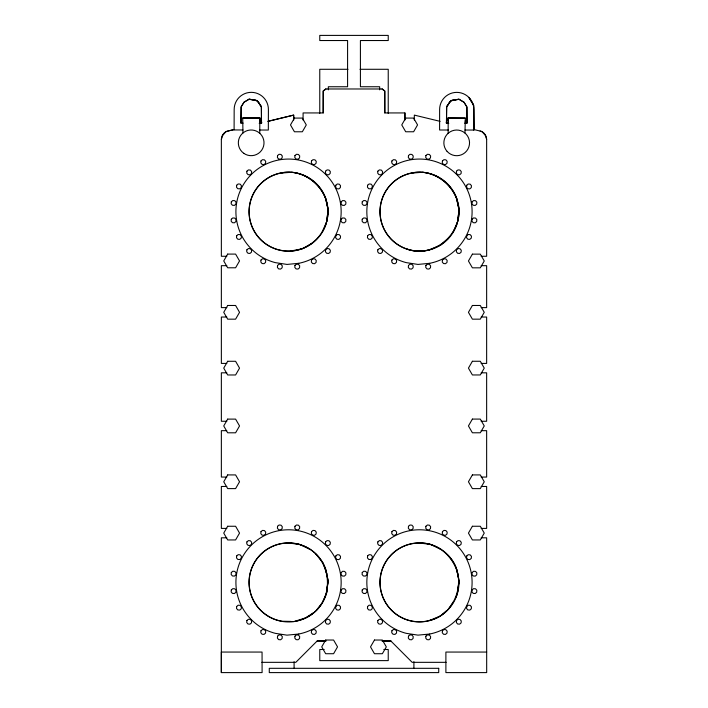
<?xml version="1.0" encoding="UTF-8"?>
<svg xmlns="http://www.w3.org/2000/svg" width="708" height="708" viewBox="0 0 708 708"><rect width="100%" height="100%" fill="white"/><g stroke="black" fill="none" stroke-linecap="round" stroke-linejoin="round"><path stroke-width="1.06" d="M293.67 120.103L293.67 115.103L268.208 121.272M404.914 120.077L404.914 112.935L384.807 112.935L384.763 90.863L382.063 88.978L384.78 91.128L384.807 112.935M448.155 133.29L448.173 118.041L465.289 118.059L465.289 118.661M465.28 123.466L465.289 118.139L448.191 117.971L448.164 123.449M465.28 120.564L464.952 133.042M259.801 123.449L259.792 117.971L242.702 118.059L242.968 132.971M323.193 112.935L323.229 90.863L325.937 88.978L323.229 91.111L323.193 112.935L303.086 112.935L303.086 120.077M259.765 133.29L259.818 118.041L242.702 117.988M259.809 118.643L259.765 117.971L259.801 123.36L261.845 122.811L259.278 123.457M243.136 123.121L240.968 123.121L241.101 106.988L244.048 102.173L248.889 99.288L255.092 99.925L258.57 102.218L261.376 106.775L261.509 123.183L259.349 123.174M448.615 123.174L446.456 123.174L446.659 106.766L449.491 102.218L452.97 99.943L459.182 99.332L464.014 102.244L466.837 106.793L466.988 123.201L464.829 123.192M448.191 117.971L448.164 120.546L448.217 117.971L448.173 118.643M446.456 123.174L446.659 106.766L450.969 100.518L459.182 99.332M240.968 123.121L241.198 106.713L244.048 102.173L249.393 99.111L256.358 100.642M327.025 220.02C333.601 193.505 307.29 166.831 280.704 173.106A39.365 39.365 0 0 0 249.508 216.852A39.365 39.365 0 0 0 291.006 250.977C311.547 249.906 328.893 231.074 327.884 210.453C327.406 190.753 311.051 174.053 291.572 172.265M313.591 612.659L305.573 617.889L294.041 621.553L283.138 621.394A39.365 39.365 0 0 1 249.26 579.702A39.365 39.365 0 0 1 288.537 543.036C335.495 543.735 342.283 611.208 296.015 621.128M457.952 220.02C464.466 193.532 438.243 166.805 411.631 173.106A39.365 39.365 0 0 0 406.419 248.827C435.402 260.252 467.439 229.374 457.103 199.957M327.884 581.162L326.733 592.808L322.175 602.835M326.379 223.117L328.14 209.966L325.476 197.594A39.533 39.533 0 0 0 264.022 180.664A39.533 39.533 0 0 0 266.288 244.366A39.533 39.533 0 0 0 326.379 223.117L328.193 210.32L325.476 197.594M326.379 593.826L328.131 580.737L325.476 568.312A39.533 39.533 0 0 0 264.022 551.382A39.533 39.533 0 0 0 266.288 615.084A39.533 39.533 0 0 0 326.379 593.826L328.202 580.985L325.698 569.365M457.315 223.117L459.067 209.966L456.403 197.594A39.533 39.533 0 0 0 394.949 180.664A39.533 39.533 0 0 0 397.223 244.366A39.533 39.533 0 0 0 457.315 223.117L459.12 210.32L456.403 197.594M457.465 592.755L459.129 580.985M455.917 597.348C466.873 572.701 446.412 542.24 419.463 543.036A39.365 39.365 0 0 0 380.417 587.41A39.365 39.365 0 0 0 429.402 620.491C457.731 614.172 468.643 574.869 447.536 554.966M226.826 256.269L221.356 256.269L221.356 139.343L222.896 134.927L225.896 131.546L234.569 129.458M322.175 232.127L326.928 221.091M453.111 232.127L457.864 221.091M446.553 107.05L450.704 100.863M448.58 608.898L453.297 601.906M316.733 609.765L321.503 603.703M222.896 134.927L225.967 131.546M325.795 640.979L317.202 640.935L295.811 662.334L261.871 662.334M448.58 238.18L440.5 245.154L429.402 249.774A39.365 39.365 0 0 1 407.348 249.145M446.084 611.057L440.243 616.093L429.402 620.491M303.44 248.189L312.042 243.26M267.881 121.369L293.67 115.103L293.67 118.156M234.268 129.493L227.905 131.033A8.558 8.558 0 0 0 221.356 139.343M451.704 100.651L458.678 99.155L464.014 102.244L466.935 107.067L466.988 123.201M291.006 250.977L302.484 248.729M281.793 173.026L289.395 172.433M412.72 173.026L420.331 172.433M382.134 641.014L390.798 640.935L412.189 662.334L446.129 662.334M383.116 640.997L390.798 640.935L383.152 640.97M382.205 640.979L390.798 640.935M348 69.287L319.768 69.287L319.768 113.501M360 69.287L388.232 69.287L388.232 113.501M325.813 88.978L382.187 88.978M481.175 256.269L486.644 256.269L486.644 139.343L485.139 134.927L482.033 131.511L473.395 129.431M226.826 265.686L221.356 265.686L221.356 307.617L226.826 307.617M481.175 265.686L486.644 265.686L486.644 307.617L481.175 307.617M226.826 317.034L221.356 317.034L221.356 363.416L226.826 363.416M481.175 317.034L486.644 317.034L486.644 363.416L481.175 363.416M226.826 372.824L221.356 372.824L221.356 421.26L226.826 421.26M481.175 372.824L486.644 372.824L486.644 421.26L481.175 421.26M226.737 430.676L221.356 430.676L221.356 477.059L226.826 477.059M481.175 430.676L486.644 430.676L486.644 477.059L481.175 477.059M226.826 486.467L221.356 486.467L221.356 528.407L226.826 528.407M481.175 486.467L486.644 486.467L486.644 528.407L481.175 528.407M226.826 537.815L221.356 537.815L221.347 672.6L262.093 672.6L262.057 652.059L221.321 652.059L221.321 672.6M481.175 537.815L486.644 537.815L486.679 672.6L445.89 672.6L445.89 652.059L486.679 652.059M324.202 649.493L319.768 649.493L319.768 660.617L388.232 660.617L388.232 649.493L383.798 649.493M448.43 130.015L439.597 130.007L439.624 109.466A17.116 17.116 0 0 1 456.766 92.376A17.116 17.116 0 0 1 473.856 109.519L473.829 130.051L464.997 130.042M242.941 129.971L234.1 129.945L234.171 109.404A17.116 17.116 0 0 1 251.34 92.341A17.116 17.116 0 0 1 268.403 109.51L268.332 130.051L259.5 130.024M283.138 621.394L290.723 621.438M317.202 640.935L325.981 640.997M419.463 543.036L430.402 544.355L440.951 549.417M288.537 543.036L299.466 544.355L310.016 549.417M248.889 99.288L257.101 100.509L261.376 106.775L261.509 123.183M440.119 121.351L414.33 115.103L414.33 120.103M446.155 122.811L448.722 123.44M422.499 172.265C438.04 173.929 451.394 184.319 456.934 198.904M481.989 131.511L485.139 134.927M315.927 554.134L322.167 561.833M257.358 100.863L261.482 107.067M322.866 562.692L326.919 573.666M456.633 569.365L458.448 577.817M259.765 117.971L259.809 120.546M413.906 661.697L413.906 668.317M404.914 112.935L404.914 119.139M379.674 89.828L379.674 86.748L360.416 86.748L360.416 40.533L388.232 40.533L388.232 35.4L319.768 35.4L319.768 40.533L347.584 40.533L347.584 86.748L328.326 86.748L328.326 89.828M294.094 661.697L294.094 668.317M480.095 131.033A8.558 8.558 0 0 1 486.644 139.343M231.321 201.798L231.162 203.754L232.436 205.249L234.392 205.409L235.888 204.134L236.047 202.178L234.773 200.674L232.817 200.523L231.321 201.798M231.312 219.214L231.153 221.17L232.428 222.666L234.392 222.825L235.888 221.551L236.047 219.595L234.773 218.099L232.808 217.94L231.312 219.214M236.667 185.248L236.507 187.204L237.782 188.7L239.746 188.859L241.242 187.585L241.401 185.629L240.127 184.124L238.162 183.974L236.667 185.248M236.667 235.755L236.507 237.72L237.782 239.216L239.746 239.375L241.242 238.1L241.401 236.136L240.127 234.64L238.162 234.49L236.667 235.755M246.915 171.186L246.756 173.141L248.03 174.637L249.995 174.796L251.49 173.522L251.641 171.566L250.375 170.07L248.411 169.911L246.915 171.186M246.88 249.827L246.729 251.782L248.004 253.278L249.959 253.437L251.455 252.163L251.614 250.207L250.34 248.712L248.384 248.552L246.88 249.827M260.978 160.964L260.818 162.928L262.093 164.424L264.049 164.575L265.544 163.3L265.704 161.344L264.429 159.849L262.473 159.689L260.978 160.964M231.321 572.506L231.162 574.462L232.436 575.958L234.392 576.117L235.888 574.843L236.047 572.887L234.773 571.391L232.817 571.232L231.321 572.506M231.312 589.932L231.153 591.888L232.428 593.384L234.392 593.543L235.888 592.269L236.047 590.304L234.773 588.808L232.808 588.658L231.312 589.932M236.667 555.957L236.507 557.913L237.782 559.409L239.746 559.568L241.242 558.293L241.401 556.338L240.127 554.842L238.162 554.683L236.667 555.957M260.978 260.066L260.818 262.031L262.093 263.526L264.049 263.686L265.544 262.411L265.704 260.447L264.429 258.951L262.473 258.801L260.978 260.066M236.667 606.473L236.507 608.429L237.782 609.924L239.746 610.084L241.242 608.809L241.401 606.853L240.127 605.358L238.162 605.198L236.667 606.473M277.554 155.574L277.394 157.539L278.669 159.034L280.625 159.194L282.12 157.919L282.28 155.955L281.005 154.459L279.049 154.3L277.554 155.574M246.915 541.894L246.756 543.859L248.03 545.355L249.995 545.514L251.49 544.24L251.641 542.275L250.375 540.779L248.411 540.62L246.915 541.894M246.88 620.535L246.729 622.5L248.004 623.996L249.959 624.155L251.455 622.881L251.614 620.916L250.34 619.42L248.384 619.27L246.88 620.535M277.554 265.456L277.394 267.42L278.669 268.916L280.625 269.067L282.12 267.792L282.28 265.836L281.005 264.341L279.049 264.181L277.554 265.456M260.978 531.681L260.818 533.637L262.093 535.133L264.049 535.292L265.544 534.018L265.704 532.062L264.429 530.566L262.473 530.407L260.978 531.681M294.962 155.574L294.802 157.539L296.077 159.034L298.041 159.194L299.537 157.919L299.688 155.955L298.422 154.459L296.457 154.3L294.962 155.574M260.978 630.784L260.818 632.74L262.093 634.235L264.049 634.395L265.544 633.12L265.704 631.164L264.429 629.669L262.473 629.509L260.978 630.784M294.962 265.447L294.802 267.412L296.077 268.907L298.041 269.067L299.537 267.792L299.688 265.827L298.422 264.332L296.457 264.181L294.962 265.447M277.554 526.292L277.394 528.248L278.669 529.743L280.625 529.903L282.12 528.628L282.28 526.672L281.005 525.177L279.049 525.017L277.554 526.292M311.502 160.964L311.343 162.928L312.617 164.424L314.573 164.575L316.069 163.3L316.228 161.344L314.954 159.849L312.998 159.689L311.502 160.964M277.554 636.173L277.394 638.129L278.669 639.625L280.625 639.784L282.12 638.51L282.28 636.554L281.005 635.058L279.049 634.899L277.554 636.173M311.502 260.093L311.343 262.049L312.617 263.544L314.573 263.703L316.069 262.429L316.228 260.473L314.954 258.978L312.998 258.818L311.502 260.093M294.962 526.292L294.802 528.248L296.077 529.743L298.041 529.903L299.537 528.628L299.688 526.672L298.422 525.177L296.457 525.017L294.962 526.292M325.583 171.177L325.423 173.141L326.698 174.637L328.662 174.796L330.158 173.522L330.309 171.557L329.043 170.062L327.078 169.902L325.583 171.177M325.6 249.844L325.441 251.8L326.715 253.296L328.68 253.455L330.176 252.181L330.326 250.225L329.052 248.729L327.096 248.57L325.6 249.844M294.962 636.165L294.802 638.12L296.077 639.616L298.041 639.775L299.537 638.501L299.688 636.545L298.422 635.049L296.457 634.89L294.962 636.165M335.787 185.284L335.627 187.239L336.902 188.735L338.866 188.894L340.362 187.62L340.513 185.664L339.247 184.168L337.282 184.009L335.787 185.284M311.502 531.681L311.343 533.637L312.617 535.133L314.573 535.292L316.069 534.018L316.228 532.062L314.954 530.566L312.998 530.407L311.502 531.681M335.796 235.764L335.636 237.729L336.911 239.224L338.866 239.375L340.362 238.1L340.521 236.145L339.247 234.649L337.291 234.49L335.796 235.764M341.194 201.824L341.044 203.78L342.318 205.276L344.274 205.435L345.769 204.161L345.929 202.205L344.654 200.7L342.69 200.55L341.194 201.824M341.168 219.206L341.008 221.17L342.283 222.666L344.238 222.825L345.743 221.551L345.893 219.586L344.619 218.091L342.663 217.94L341.168 219.206M311.502 630.801L311.343 632.757L312.617 634.262L314.573 634.412L316.069 633.138L316.228 631.182L314.954 629.686L312.998 629.527L311.502 630.801M325.583 541.894L325.423 543.85L326.698 545.346L328.662 545.505L330.158 544.231L330.309 542.275L329.043 540.779L327.078 540.62L325.583 541.894M325.6 620.553L325.441 622.509L326.715 624.014L328.68 624.164L330.176 622.89L330.326 620.934L329.052 619.438L327.096 619.279L325.6 620.553M362.248 201.798L362.089 203.754L363.363 205.249L365.319 205.409L366.815 204.134L366.974 202.178L365.7 200.674L363.744 200.523L362.248 201.798M362.239 219.214L362.089 221.17L363.363 222.666L365.319 222.825L366.815 221.551L366.974 219.595L365.7 218.099L363.744 217.94L362.239 219.214M335.787 555.992L335.627 557.957L336.902 559.453L338.866 559.612L340.362 558.338L340.513 556.373L339.247 554.877L337.282 554.727L335.787 555.992M367.602 185.248L367.443 187.204L368.718 188.7L370.673 188.859L372.169 187.585L372.328 185.629L371.054 184.124L369.098 183.974L367.602 185.248M335.796 606.482L335.636 608.438L336.911 609.933L338.866 610.092L340.362 608.818L340.521 606.862L339.247 605.367L337.291 605.207L335.796 606.482M367.602 235.755L367.443 237.72L368.718 239.216L370.673 239.375L372.169 238.1L372.328 236.136L371.054 234.64L369.098 234.49L367.602 235.755M341.194 572.533L341.044 574.489L342.318 575.985L344.274 576.144L345.769 574.869L345.929 572.914L344.654 571.418L342.69 571.259L341.194 572.533M341.168 589.923L341.008 591.879L342.283 593.375L344.238 593.534L345.743 592.26L345.893 590.304L344.619 588.808L342.663 588.649L341.168 589.923M377.842 171.186L377.691 173.141L378.966 174.637L380.922 174.796L382.417 173.522L382.577 171.566L381.302 170.07L379.338 169.911L377.842 171.186M377.815 249.827L377.656 251.782L378.93 253.278L380.886 253.437L382.382 252.163L382.541 250.207L381.267 248.712L379.311 248.552L377.815 249.827M391.905 160.964L391.745 162.928L393.02 164.424L394.984 164.575L396.48 163.3L396.63 161.344L395.365 159.849L393.4 159.689L391.905 160.964M362.248 572.506L362.089 574.462L363.363 575.958L365.319 576.117L366.815 574.843L366.974 572.887L365.7 571.391L363.744 571.232L362.248 572.506M362.239 589.932L362.089 591.888L363.363 593.384L365.319 593.543L366.815 592.269L366.974 590.304L365.7 588.808L363.744 588.658L362.239 589.932M367.602 555.957L367.443 557.913L368.718 559.409L370.673 559.568L372.169 558.293L372.328 556.338L371.054 554.842L369.098 554.683L367.602 555.957M391.905 260.066L391.745 262.031L393.02 263.526L394.984 263.686L396.48 262.411L396.63 260.447L395.365 258.951L393.4 258.801L391.905 260.066M367.602 606.473L367.443 608.429L368.718 609.924L370.673 610.084L372.169 608.809L372.328 606.853L371.054 605.358L369.098 605.198L367.602 606.473M408.481 155.574L408.321 157.539L409.596 159.034L411.552 159.194L413.047 157.919L413.207 155.955L411.932 154.459L409.976 154.3L408.481 155.574M377.842 541.894L377.691 543.859L378.966 545.355L380.922 545.514L382.417 544.24L382.577 542.275L381.302 540.779L379.338 540.62L377.842 541.894M377.815 620.535L377.656 622.5L378.93 623.996L380.886 624.155L382.382 622.881L382.541 620.916L381.267 619.42L379.311 619.27L377.815 620.535M408.481 265.456L408.321 267.42L409.596 268.916L411.552 269.067L413.047 267.792L413.207 265.836L411.932 264.341L409.976 264.181L408.481 265.456M391.905 531.681L391.745 533.637L393.02 535.133L394.984 535.292L396.48 534.018L396.63 532.062L395.365 530.566L393.4 530.407L391.905 531.681M425.889 155.574L425.738 157.539L427.012 159.034L428.968 159.194L430.464 157.919L430.623 155.955L429.349 154.459L427.384 154.3L425.889 155.574M391.905 630.784L391.745 632.74L393.02 634.235L394.984 634.395L396.48 633.12L396.63 631.164L395.365 629.669L393.4 629.509L391.905 630.784M425.889 265.447L425.738 267.412L427.012 268.907L428.968 269.067L430.464 267.792L430.623 265.827L429.349 264.332L427.384 264.181L425.889 265.447M408.481 526.292L408.321 528.248L409.596 529.743L411.552 529.903L413.047 528.628L413.207 526.672L411.932 525.177L409.976 525.017L408.481 526.292M442.429 160.964L442.27 162.928L443.544 164.424L445.5 164.575L446.996 163.3L447.155 161.344L445.881 159.849L443.925 159.689L442.429 160.964M408.481 636.173L408.321 638.129L409.596 639.625L411.552 639.784L413.047 638.51L413.207 636.554L411.932 635.058L409.976 634.899L408.481 636.173M442.429 260.093L442.27 262.049L443.544 263.544L445.5 263.703L446.996 262.429L447.155 260.473L445.881 258.978L443.925 258.818L442.429 260.093M425.889 526.292L425.738 528.248L427.012 529.743L428.968 529.903L430.464 528.628L430.623 526.672L429.349 525.177L427.384 525.017L425.889 526.292M456.51 171.177L456.359 173.141L457.634 174.637L459.589 174.796L461.085 173.522L461.244 171.557L459.97 170.062L458.005 169.902L456.51 171.177M456.527 249.844L456.377 251.8L457.642 253.296L459.607 253.455L461.103 252.181L461.262 250.225L459.988 248.729L458.023 248.57L456.527 249.844M425.889 636.165L425.738 638.12L427.012 639.616L428.968 639.775L430.464 638.501L430.623 636.545L429.349 635.049L427.384 634.89L425.889 636.165M466.714 185.284L466.563 187.239L467.838 188.735L469.793 188.894L471.289 187.62L471.448 185.664L470.174 184.168L468.209 184.009L466.714 185.284M442.429 531.681L442.27 533.637L443.544 535.133L445.5 535.292L446.996 534.018L447.155 532.062L445.881 530.566L443.925 530.407L442.429 531.681M466.722 235.764L466.563 237.729L467.838 239.224L469.793 239.375L471.289 238.1L471.448 236.145L470.174 234.649L468.218 234.49L466.722 235.764M472.13 201.824L471.97 203.78L473.245 205.276L475.201 205.435L476.696 204.161L476.856 202.205L475.581 200.7L473.625 200.55L472.13 201.824M472.094 219.206L471.944 221.17L473.21 222.666L475.174 222.825L476.67 221.551L476.829 219.586L475.555 218.091L473.59 217.94L472.094 219.206M442.429 630.801L442.27 632.757L443.544 634.262L445.5 634.412L446.996 633.138L447.155 631.182L445.881 629.686L443.925 629.527L442.429 630.801M456.51 541.894L456.359 543.85L457.634 545.346L459.589 545.505L461.085 544.231L461.244 542.275L459.97 540.779L458.005 540.62L456.51 541.894M456.527 620.553L456.377 622.509L457.642 624.014L459.607 624.164L461.103 622.89L461.262 620.934L459.988 619.438L458.023 619.279L456.527 620.553M466.714 555.992L466.563 557.957L467.838 559.453L469.793 559.612L471.289 558.338L471.448 556.373L470.174 554.877L468.209 554.727L466.714 555.992M466.722 606.482L466.563 608.438L467.838 609.933L469.793 610.092L471.289 608.818L471.448 606.862L470.174 605.367L468.218 605.207L466.722 606.482M472.13 572.533L471.97 574.489L473.245 575.985L475.201 576.144L476.696 574.869L476.856 572.914L475.581 571.418L473.625 571.259L472.13 572.533M472.094 589.923L471.944 591.879L473.21 593.375L475.174 593.534L476.67 592.26L476.829 590.304L475.555 588.808L473.59 588.649L472.094 589.923M459.058 580.737L457.315 593.826A39.533 39.533 0 0 1 397.223 615.084A39.533 39.533 0 0 1 394.949 551.382A39.533 39.533 0 0 1 456.403 568.312L459.058 580.737M294.431 118.086L290.484 124.927L294.431 131.776L302.343 131.776L306.29 124.927L302.343 118.086L294.431 118.086M227.684 254.092L223.737 260.933L227.684 267.783L235.596 267.783L239.543 260.933L235.596 254.092L227.684 254.092M227.684 305.475L223.737 312.325L227.684 319.166L235.596 319.166L239.543 312.325L235.596 305.475L227.684 305.475M227.684 361.284L223.737 368.125L227.684 374.974L235.596 374.974L239.543 368.125L235.596 361.284L227.684 361.284M227.684 419.109L223.737 425.951L227.684 432.8L235.596 432.8L239.543 425.951L235.596 419.109L227.684 419.109M405.702 118.077L401.755 124.918L405.702 131.768L413.614 131.768L417.561 124.918L413.614 118.077L405.702 118.077M227.684 474.918L223.737 481.767L227.684 488.609L235.596 488.609L239.543 481.767L235.596 474.918L227.684 474.918M227.684 526.256L223.737 533.097L227.684 539.947L235.596 539.947L239.543 533.097L235.596 526.256L227.684 526.256M472.395 254.137L468.439 260.986L472.395 267.828L480.298 267.828L484.254 260.986L480.298 254.137L472.395 254.137M472.395 305.475L468.439 312.316L472.395 319.166L480.298 319.166L484.254 312.316L480.298 305.475L472.395 305.475M472.395 361.266L468.439 368.116L472.395 374.957L480.298 374.957L484.254 368.116L480.298 361.266L472.395 361.266M325.68 640.032L321.724 646.873L325.68 653.723L333.583 653.723L337.539 646.873L333.583 640.032L325.68 640.032M472.395 419.083L468.439 425.933L472.395 432.783L480.298 432.783L484.254 425.933L480.298 419.083L472.395 419.083M374.461 640.032L370.505 646.882L374.461 653.723L382.364 653.723L386.32 646.882L382.364 640.032L374.461 640.032M472.395 474.918L468.439 481.767L472.395 488.617L480.298 488.617L484.254 481.767L480.298 474.918L472.395 474.918M472.395 526.256L468.439 533.097L472.395 539.947L480.298 539.947L484.254 533.097L480.298 526.256L472.395 526.256M298.803 263.305L287.05 264.429L275.244 262.615A52.631 52.631 0 0 1 245.959 180.752A52.631 52.631 0 0 1 332.857 183.31A52.631 52.631 0 0 1 298.803 263.305M429.729 263.305L417.977 264.429L406.18 262.615A52.631 52.631 0 0 1 376.886 180.752A52.631 52.631 0 0 1 463.793 183.31A52.631 52.631 0 0 1 429.729 263.305M298.803 634.023L286.97 635.156L275.244 633.324A52.631 52.631 0 0 1 245.959 551.47A52.631 52.631 0 0 1 332.857 554.028A52.631 52.631 0 0 1 298.803 634.023M429.729 634.023L417.977 635.138L406.18 633.324A52.631 52.631 0 0 1 376.886 551.47A52.631 52.631 0 0 1 463.793 554.028A52.631 52.631 0 0 1 429.729 634.023M438.721 668.317L269.279 668.317L269.279 672.6L438.721 672.6L438.721 668.317M473.546 104.943L468.855 97.403L473.723 105.421L473.829 130.051L473.546 104.943M447.093 151.379A12.832 12.832 0 0 0 468.873 146.928A12.832 12.832 0 0 0 454.12 130.29A12.832 12.832 0 0 0 447.093 151.379M243.773 153.317A12.832 12.832 0 0 0 263.96 143.998A12.832 12.832 0 0 0 245.8 131.175A12.832 12.832 0 0 0 243.773 153.317"/></g></svg>
